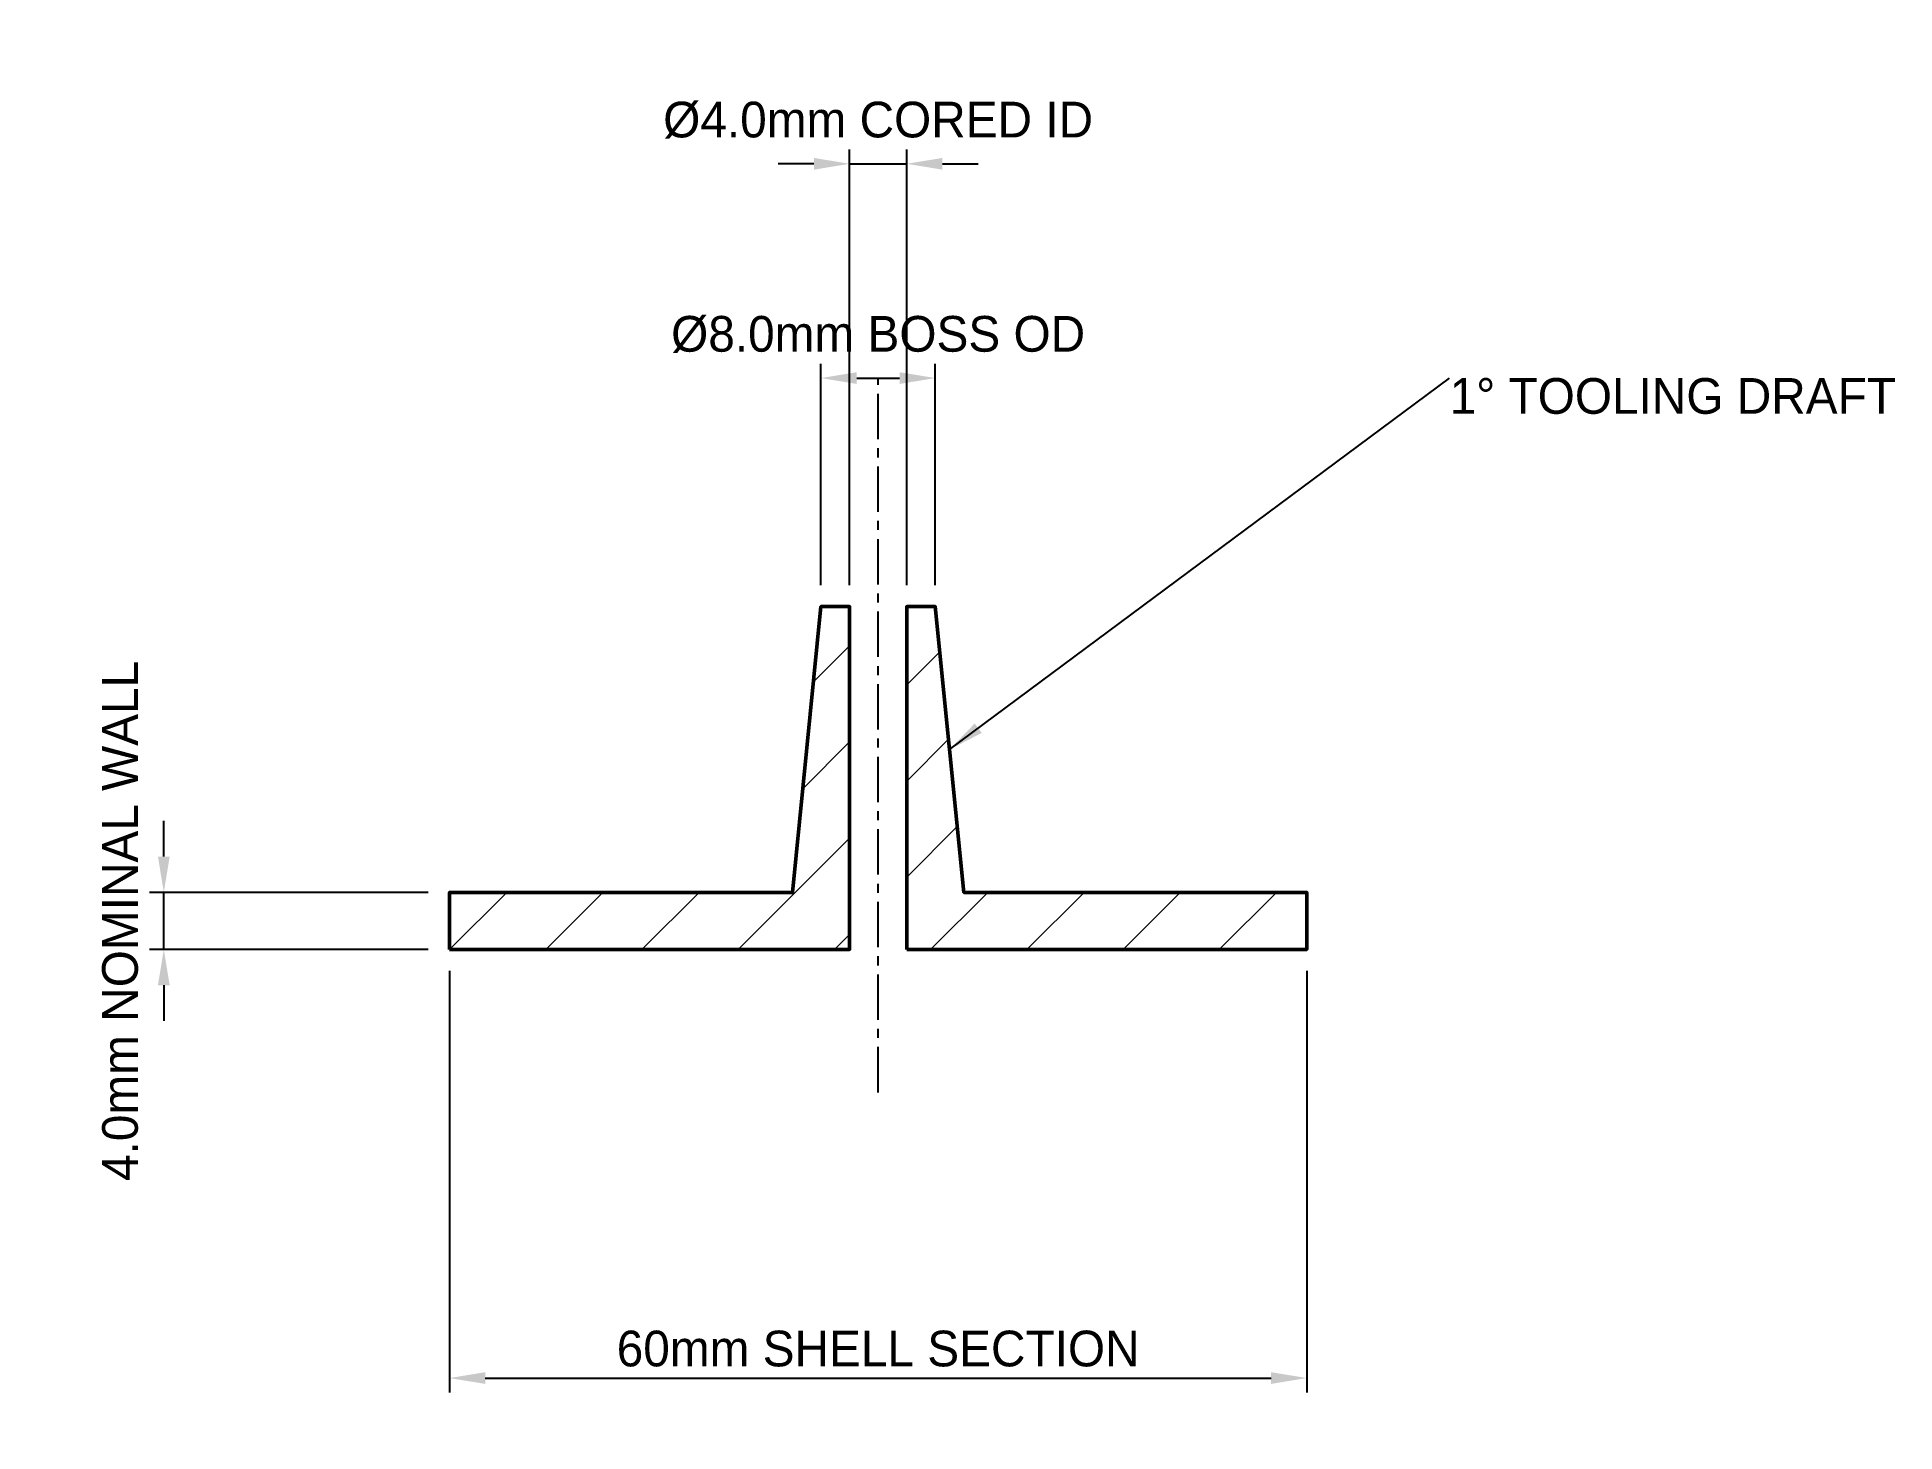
# Model space of a CAD drawing. Header units: metres. Extents: x -29 to 101, y -34 to 64.
import ezdxf

# ---------------------------------------------------------------- set-up
doc = ezdxf.new("R2010")
doc.units = ezdxf.units.M
doc.linetypes.add('CENTER', pattern=[5.08, 3.175, -0.635, 0.635, -0.635])
for name, color, linetype, lineweight in [('CENTERLINES', 7, 'CENTER', 25), ('DIMENSIONS', 7, 'Continuous', 25), ('GEOMETRY', 7, 'Continuous', 50), ('HATCH', 7, 'Continuous', 13)]:
    doc.layers.add(name, color=color, linetype=linetype, lineweight=lineweight)
doc.dimstyles.new('ENGINEERING_STYLE', dxfattribs={"dimtxt": 2.5, "dimasz": 2.5, "dimexe": 1, "dimexo": 1.5, "dimgap": 0.8, "dimtad": 1, "dimcen": 2.5, "dimazin": 3, "dimtfac": 1, "dimtmove": 0, "dimatfit": 3, "dimtfill": 1})

msp = doc.modelspace()

# ---------------------------------------------------------------- hatches: boundary and pattern name
at = {"layer": 'HATCH'}
h = msp.add_hatch(dxfattribs=at)
h.set_pattern_fill('ANSI31', scale=1.5)
h.paths.add_polyline_path([(0, 0), (28, 0), (28, 24), (26, 24), (24, 4), (0, 4)])
h = msp.add_hatch(dxfattribs=at)
h.set_pattern_fill('ANSI31', scale=1.5)
h.paths.add_polyline_path([(32, 0), (60, 0), (60, 4), (36, 4), (34, 24), (32, 24)])

# ---------------------------------------------------------------- linework, layer by layer
at = {"layer": 'CENTERLINES'}
msp.add_line((30, -10), (30, 40), dxfattribs=at)
at = {"layer": 'GEOMETRY'}
for points in [[(0, 0), (28, 0), (28, 24), (26, 24), (24, 4), (0, 4)], [(32, 0), (60, 0), (60, 4), (36, 4), (34, 24), (32, 24)]]:
    msp.add_lwpolyline(points, close=True, dxfattribs=at)

# ---------------------------------------------------------------- texts
at = {"layer": 'DIMENSIONS', "insert": (70, 40), "char_height": 2.5, "attachment_point": 1}
msp.add_mtext('1%%D TOOLING DRAFT', dxfattribs=at)

# ---------------------------------------------------------------- next in the draw order: dimensions: what is measured, and where the dimension line sits
at = {"layer": 'DIMENSIONS'}
for base, p1, p2, text in [((26, 40), (26, 24), (34, 24), '%%C8.0mm BOSS OD'), ((0, -30), (0, 0), (60, 0), '60mm SHELL SECTION')]:
    msp.add_linear_dim(base=base, p1=p1, p2=p2, text=text, dimstyle='ENGINEERING_STYLE', dxfattribs=at).render()

# ---------------------------------------------------------------- next in the draw order: dimensions: what is measured, and where the dimension line sits
msp.add_linear_dim(base=(28, 55), p1=(28, 24), p2=(32, 24), text='%%C4.0mm CORED ID', dimstyle='ENGINEERING_STYLE', dxfattribs=at).render()
msp.add_linear_dim(base=(-20, 0), p1=(0, 0), p2=(0, 4), angle=90, text='4.0mm NOMINAL WALL', dimstyle='ENGINEERING_STYLE', dxfattribs=at).render()

# ---------------------------------------------------------------- next in the draw order: leaders
msp.add_leader([(35, 14), (70, 40)], dimstyle='ENGINEERING_STYLE', dxfattribs=at)

doc.saveas('drawing.dxf')
